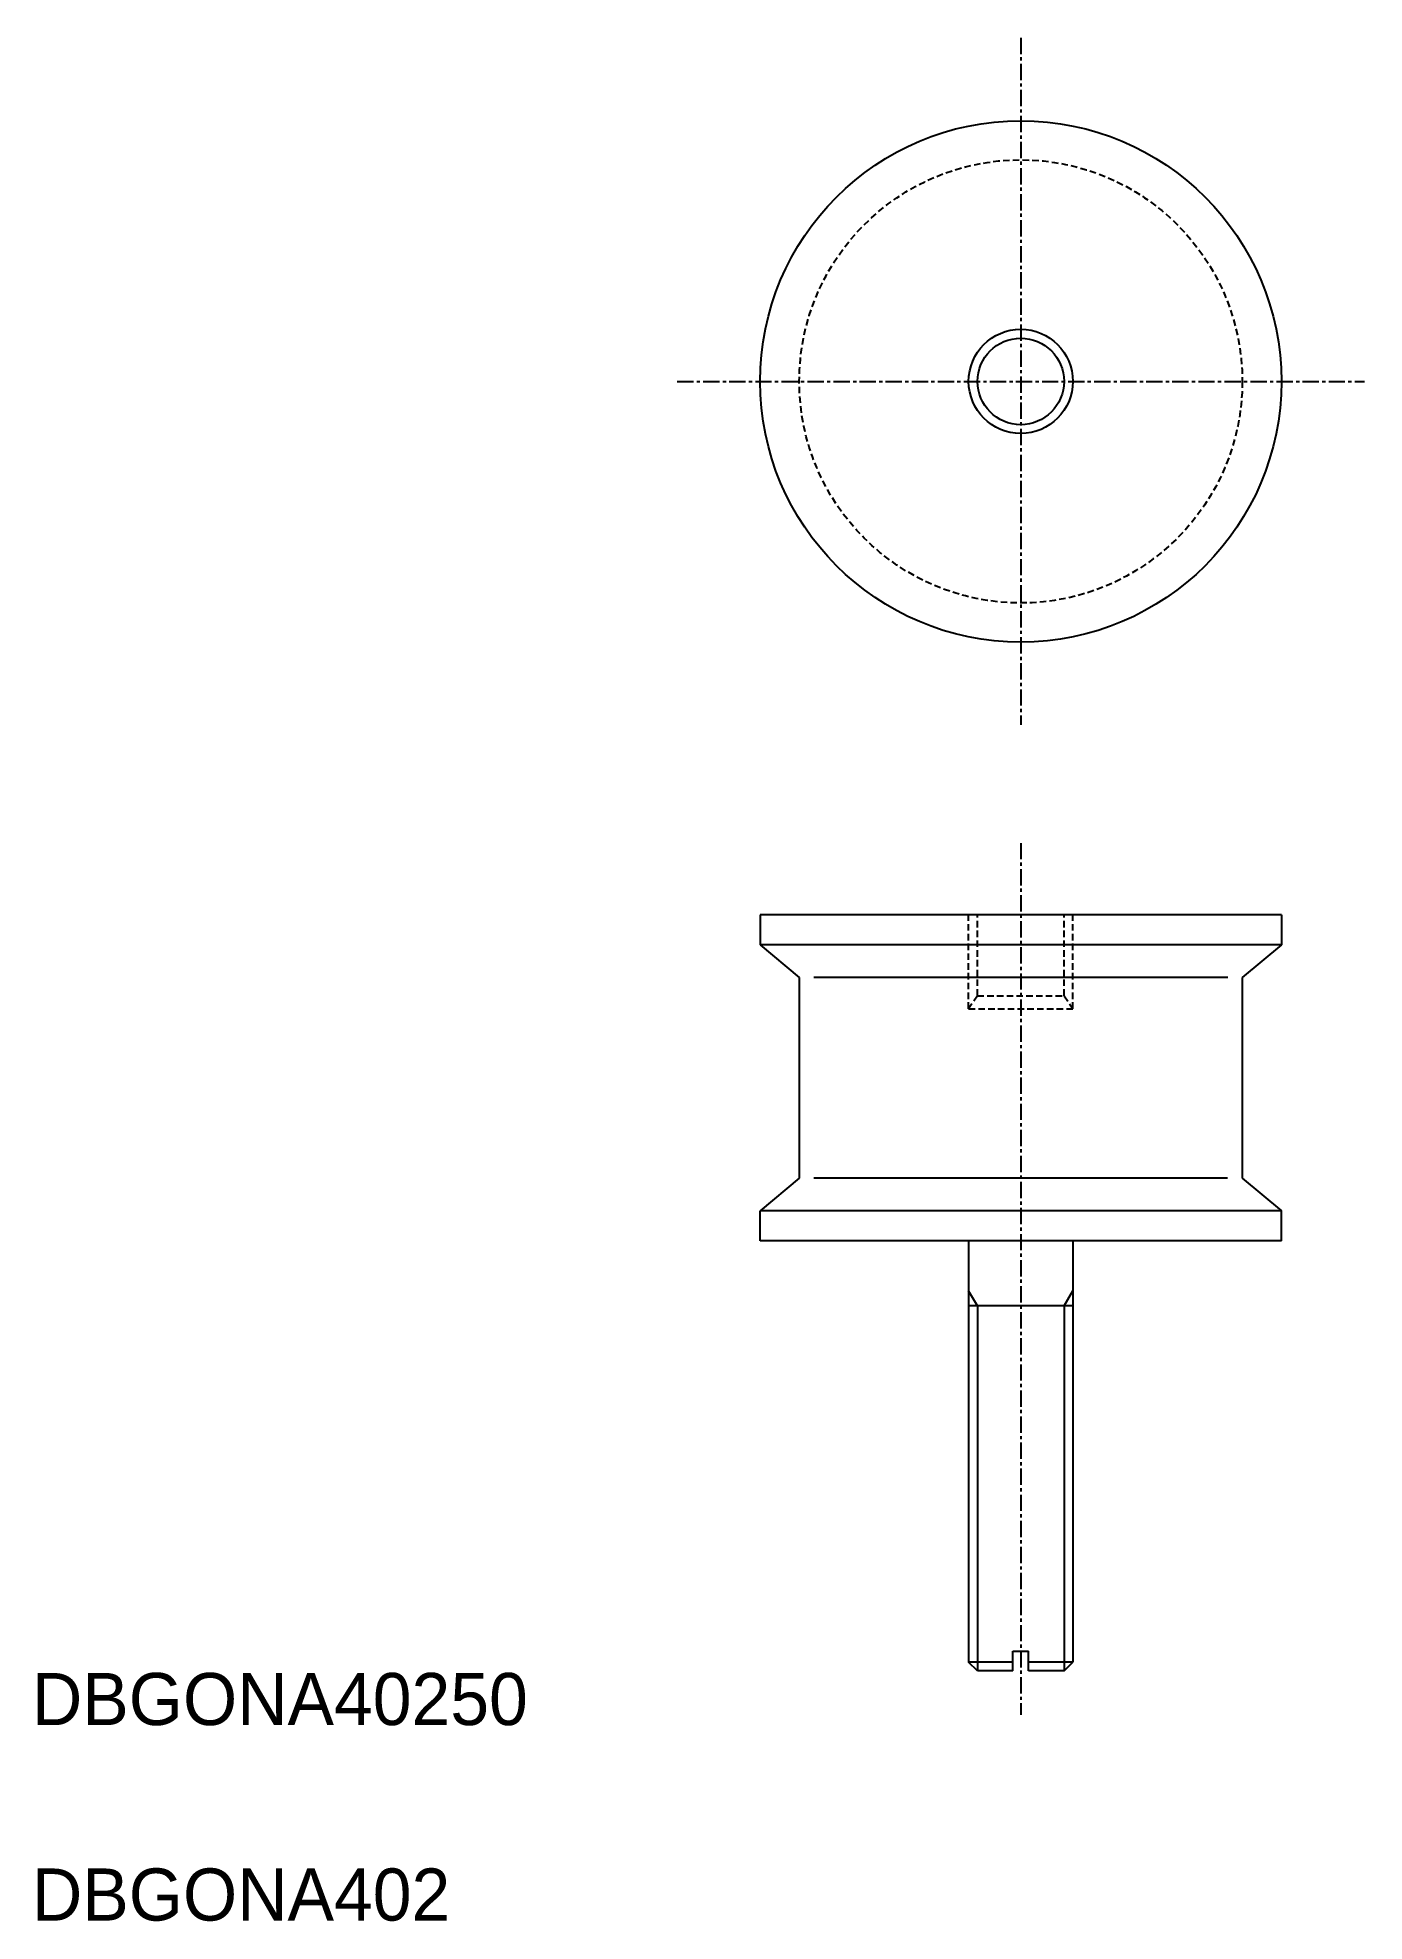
# Model space of a CAD drawing. Extents: x 10 to 112, y 10 to 154.
import ezdxf

# ---------------------------------------------------------------- set-up
doc = ezdxf.new("R2010")
doc.units = 0
doc.linetypes.add('CENTER', pattern=[2, 1.25, -0.25, 0.25, -0.25])
doc.linetypes.add('DASHED', pattern=[0.75, 0.5, -0.25])
doc.layers.get('0').update_dxf_attribs({"linetype": 'CONTINUOUS'})
doc.layers.add('CENTER', color=1, linetype='CENTER')

msp = doc.modelspace()

# ---------------------------------------------------------------- linework, layer by layer
at = {"color": 7, "linetype": 'CONTINUOUS'}
for p, q in [((65.89, 87.16), (65.89, 84.86)), ((105.89, 87.16), (65.89, 87.16)), ((105.89, 87.16), (105.89, 84.86)), ((65.89, 84.86), (68.89, 82.36)), ((105.89, 84.86), (65.89, 84.86)), ((105.89, 84.86), (102.89, 82.36)), ((68.89, 82.36), (68.89, 66.96)), ((101.79, 82.36), (70.02, 82.36)), ((102.89, 82.36), (102.89, 66.96)), ((68.89, 66.96), (65.89, 64.46)), ((101.76, 66.96), (70.02, 66.96)), ((102.89, 66.96), (105.89, 64.46)), ((65.89, 62.16), (65.89, 64.46)), ((105.89, 64.46), (65.89, 64.46)), ((105.89, 62.16), (105.89, 64.46)), ((105.89, 62.16), (65.89, 62.16)), ((81.89, 62.16), (81.89, 29.83)), ((89.89, 62.16), (89.89, 29.83)), ((89.89, 57.16), (81.89, 57.16)), ((85.29, 29.16), (85.29, 30.66)), ((85.29, 30.66), (86.49, 30.66)), ((86.49, 29.16), (86.49, 30.66)), ((82.56, 29.16), (81.89, 29.83)), ((85.29, 29.83), (81.89, 29.83)), ((85.29, 29.16), (82.56, 29.16)), ((89.89, 29.83), (86.49, 29.83)), ((89.21, 29.16), (86.49, 29.16)), ((89.21, 29.16), (89.89, 29.83))]:
    msp.add_line(p, q, dxfattribs=at)
at = {"color": 3, "linetype": 'DASHED'}
for p, q in [((81.89, 79.96), (81.89, 87.16)), ((82.56, 80.96), (82.56, 87.16)), ((89.21, 80.96), (89.21, 87.16)), ((89.89, 79.96), (89.89, 87.16)), ((82.56, 80.96), (81.89, 79.96)), ((82.56, 80.96), (89.21, 80.96)), ((89.21, 80.96), (89.89, 79.96)), ((81.89, 79.96), (89.89, 79.96))]:
    msp.add_line(p, q, dxfattribs=at)
at = {"color": 3, "linetype": 'CONTINUOUS'}
for p, q in [((82.56, 57.16), (81.89, 58.33)), ((89.21, 57.16), (89.89, 58.33)), ((82.56, 57.16), (82.56, 29.16)), ((89.21, 57.16), (89.21, 29.16))]:
    msp.add_line(p, q, dxfattribs=at)
at = {"color": 7, "linetype": 'CONTINUOUS'}
for radius in [20, 4]:
    msp.add_circle((85.89, 128.1), radius, dxfattribs=at)
at = {"color": 3, "linetype": 'DASHED'}
msp.add_circle((85.89, 128.1), 17, dxfattribs=at)
at = {"color": 3, "linetype": 'CONTINUOUS'}
msp.add_circle((85.89, 128.1), 3.32, dxfattribs=at)
at = {"layer": 'CENTER', "color": 1, "linetype": 'CENTER'}
for p, q in [((85.89, 154.47), (85.89, 101.74)), ((59.52, 128.1), (112.26, 128.1)), ((85.89, 92.68), (85.89, 25.79))]:
    msp.add_line(p, q, dxfattribs=at)

# ---------------------------------------------------------------- texts
at = {"color": 7, "linetype": 'CONTINUOUS'}
for s, p in [('DBGONA40250', (10, 25)), ('DBGONA402', (10, 10))]:
    msp.add_text(s, height=4, dxfattribs=at).set_placement(p)

doc.saveas('drawing.dxf')
